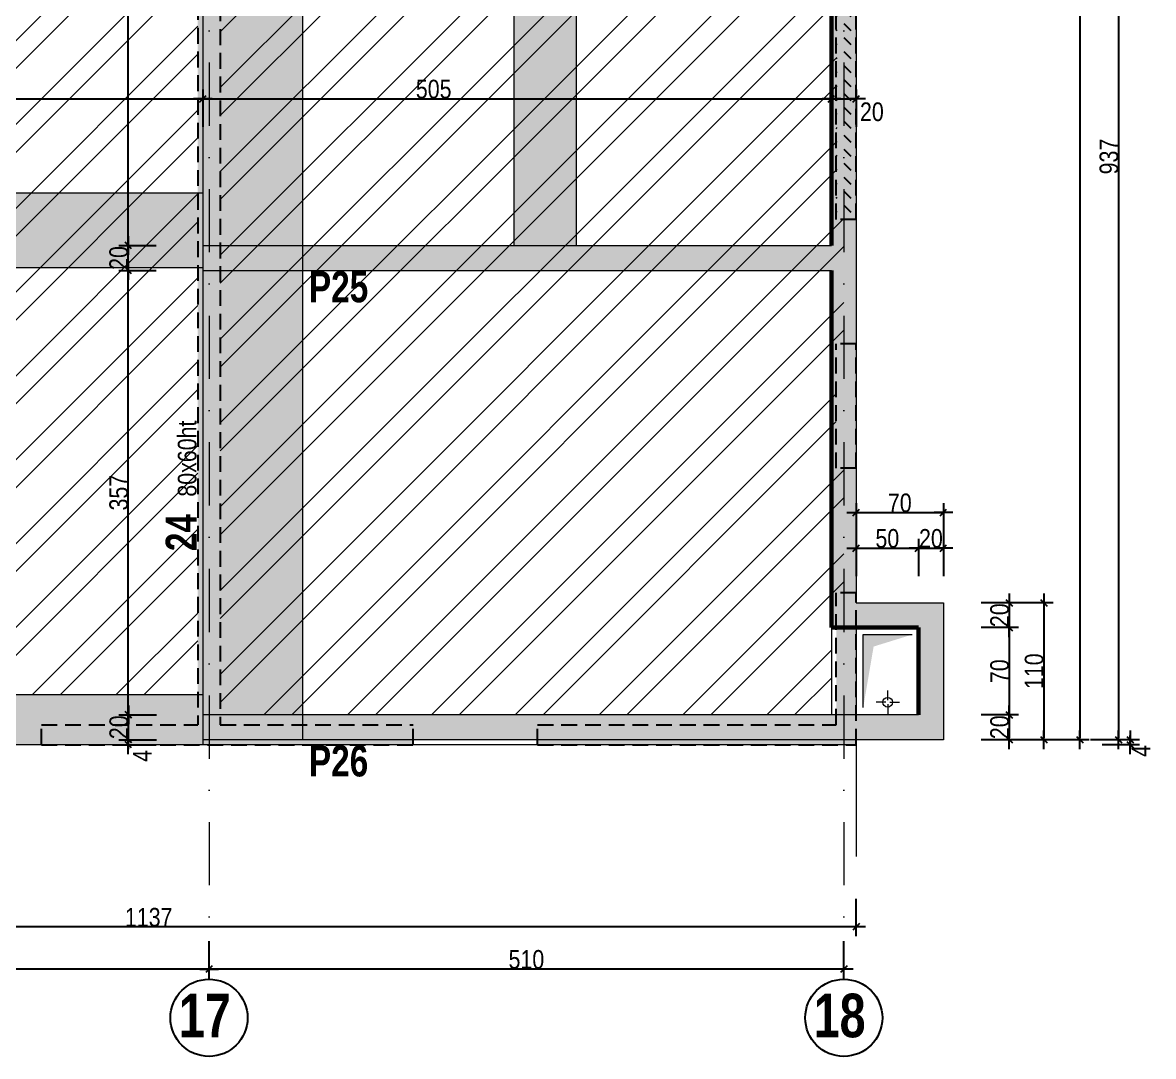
# Model space of a CAD drawing. Header units: centimetres. Extents: x 27441 to 36330, y -3271 to 929.
# Drawn here: x 35355 to 36264, y -2849 to -2018 of the extents above; entities that cross this region are included whole.
import ezdxf
from ezdxf.enums import TextEntityAlignment as Align

# ---------------------------------------------------------------- set-up
doc = ezdxf.new("R2010")
doc.units = ezdxf.units.CM
doc.header["$PDMODE"] = 1
doc.header["$PDSIZE"] = -2
doc.linetypes.add('CACHEX2', pattern=[19.05, 12.7, -6.35])
doc.linetypes.add('TIRETPTX2', pattern=[50.8, 25.4, -12.7, 0, -12.7])
for name, color, linetype in [('01_cote_gen', 4, 'Continuous'), ('01_linteaux', 2, 'Continuous'), ('01_murs_sup', 2, 'CACHEX2'), ('01_poch_BN', 9, 'Continuous'), ('01_poch_murs', 253, 'Continuous'), ('01_poch_poteaux', 250, 'Continuous'), ('01_texte', 230, 'Continuous'), ('AA_COTES', 2, 'Continuous')]:
    doc.layers.add(name, color=color, linetype=linetype)
doc.layers.add('01_murs_coup', color=5, linetype='Continuous', lineweight=60)
doc.layers.add('01_tram_axes', color=2, linetype='TIRETPTX2', lineweight=9)
doc.styles.add('ARIAL NA', font='ARIALN.TTF')
doc.styles.add('impact', font='impact.ttf')
doc.styles.add('STYLE2', font='ARIALN.TTF')
doc.dimstyles.new('JB50', dxfattribs={"dimscale": 0.1, "dimtxt": 150, "dimasz": 15, "dimexe": 0.1, "dimexo": 0.1, "dimgap": 0.09, "dimtad": 1, "dimdec": 1, "dimdsep": 46, "dimtxsty": 'STYLE2', "dimblk1": 'BOND_G', "dimblk2": 'BOND_D', "dimsah": 1, "dimcen": 1.5, "dimdle": 0.01, "dimse1": 1, "dimse2": 1, "dimclrd": 4, "dimclre": 2, "dimclrt": 6, "dimazin": 2, "dimtfac": 2.333333, "dimtdec": 1, "dimtix": 1, "dimtmove": 2, "dimatfit": 3, "dimldrblk": 'BOND_G', "dimfxl": 1, "dimtolj": 1, "dimtzin": 0, "dimarcsym": 0})
pattern_1 = [(135, (12346.688, -5044.477), (-11.2253202, 9e-16), [7.9375, -7.9375])]

# ---------------------------------------------------------------- blocks, each defined once
blk = doc.blocks.new('BOND_G')
at = {"layer": 'AA_COTES', "color": 0}
for p, q in [((0, -5), (0, 15)), ((5, 0), (-5, 0)), ((1.77, 1.77), (-1.77, -1.77))]:
    blk.add_line(p, q, dxfattribs=at)
blk = doc.blocks.new('BOND_D')
at = {"layer": 'AA_COTES', "color": 0}
for p, q in [((5, 0), (-5, 0)), ((-1.77, -1.77), (1.77, 1.77)), ((0, 5), (0, -15))]:
    blk.add_line(p, q, dxfattribs=at)
blk = doc.blocks.new('*D829')
at = {"layer": '01_cote_gen', "color": 4, "lineweight": -2, "transparency": 16777216}
blk.add_line((34914.48, -2079.45), (35498.43, -2079.45), dxfattribs=at)
at = {"layer": 'Defpoints', "color": 0, "lineweight": 0, "transparency": 16777216}
for p in [(35499.93, -1944.11), (34912.98, -2051.3), (35499.93, -2079.45)]:
    blk.add_point(p, dxfattribs=at)
at = {"layer": '01_cote_gen', "color": 4, "lineweight": -2, "transparency": 16777216, "xscale": 1.5, "yscale": 1.5, "zscale": 1.5, "rotation": 180}
blk.add_blockref('BOND_G', (34912.98, -2079.45), dxfattribs=at)
at = {"layer": '01_cote_gen', "color": 4, "lineweight": -2, "transparency": 16777216, "xscale": 1.5, "yscale": 1.5, "zscale": 1.5}
blk.add_blockref('BOND_D', (35499.93, -2079.45), dxfattribs=at)
at = {"layer": '01_cote_gen', "color": 6, "lineweight": 0, "transparency": 16777216, "insert": (35206.45, -2071.78), "char_height": 15, "attachment_point": 5, "style": 'STYLE2'}
blk.add_mtext('\\A1;587', dxfattribs=at)
blk = doc.blocks.new('*D830')
at = {"layer": '01_cote_gen', "color": 4, "lineweight": -2, "transparency": 16777216}
blk.add_line((35501.43, -2079.45), (36003.43, -2079.45), dxfattribs=at)
at = {"layer": 'Defpoints', "color": 0, "lineweight": 0, "transparency": 16777216}
for p in [(35499.93, -2051.3), (36004.93, -2065.54), (36004.93, -2079.45)]:
    blk.add_point(p, dxfattribs=at)
at = {"layer": '01_cote_gen', "color": 4, "lineweight": -2, "transparency": 16777216, "xscale": 1.5, "yscale": 1.5, "zscale": 1.5, "rotation": 180}
blk.add_blockref('BOND_G', (35499.93, -2079.45), dxfattribs=at)
at = {"layer": '01_cote_gen', "color": 4, "lineweight": -2, "transparency": 16777216, "xscale": 1.5, "yscale": 1.5, "zscale": 1.5}
blk.add_blockref('BOND_D', (36004.93, -2079.45), dxfattribs=at)
at = {"layer": '01_cote_gen', "color": 6, "lineweight": 0, "transparency": 16777216, "insert": (35685.43, -2071.78), "char_height": 15, "attachment_point": 5, "style": 'STYLE2'}
blk.add_mtext('\\A1;505', dxfattribs=at)
blk = doc.blocks.new('*D831')
at = {"layer": '01_cote_gen', "color": 4, "lineweight": -2, "transparency": 16777216}
blk.add_line((36006.43, -2079.45), (36023.43, -2079.45), dxfattribs=at)
at = {"layer": 'Defpoints', "color": 0, "lineweight": 0, "transparency": 16777216}
for p in [(36024.93, -2079.45), (36004.93, -2091.22), (36024.93, -2091.22)]:
    blk.add_point(p, dxfattribs=at)
at = {"layer": '01_cote_gen', "color": 4, "lineweight": -2, "transparency": 16777216, "xscale": 1.5, "yscale": 1.5, "zscale": 1.5, "rotation": 180}
blk.add_blockref('BOND_G', (36004.93, -2079.45), dxfattribs=at)
at = {"layer": '01_cote_gen', "color": 4, "lineweight": -2, "transparency": 16777216, "xscale": 1.5, "yscale": 1.5, "zscale": 1.5}
blk.add_blockref('BOND_D', (36024.93, -2079.45), dxfattribs=at)
at = {"layer": '01_cote_gen', "color": 6, "lineweight": 0, "transparency": 16777216, "insert": (36037.49, -2090), "char_height": 15, "attachment_point": 5, "style": 'STYLE2'}
blk.add_mtext('\\A1;20', dxfattribs=at)
blk = doc.blocks.new('*D1177')
at = {"layer": '01_cote_gen', "color": 4, "lineweight": -2, "transparency": 16777216}
blk.add_line((35440.18, -2592.86), (35440.18, -2575.86), dxfattribs=at)
at = {"layer": 'Defpoints', "color": 0, "lineweight": 0, "transparency": 16777216}
for p in [(35440.18, -2574.36), (35716.72, -2574.36), (35716.72, -2594.36)]:
    blk.add_point(p, dxfattribs=at)
at = {"layer": '01_cote_gen', "color": 4, "lineweight": -2, "transparency": 16777216, "xscale": 1.5, "yscale": 1.5, "zscale": 1.5}
for name, p, rotation in [('BOND_D', (35440.18, -2574.36), 90), ('BOND_G', (35440.18, -2594.36), 270)]:
    blk.add_blockref(name, p, dxfattribs=dict(at, rotation=rotation))
at = {"layer": '01_cote_gen', "color": 6, "lineweight": 0, "transparency": 16777216, "insert": (35432.51, -2584.36), "char_height": 15, "attachment_point": 5, "rotation": 90, "style": 'STYLE2'}
blk.add_mtext('\\A1;20', dxfattribs=at)
blk = doc.blocks.new('*D1178')
at = {"layer": '01_cote_gen', "color": 4, "lineweight": -2, "transparency": 16777216}
blk.add_line((35440.1, -2596.86), (35440.1, -2595.86), dxfattribs=at)
at = {"layer": 'Defpoints', "color": 0, "lineweight": 0, "transparency": 16777216}
for p in [(35440.1, -2594.36), (35681.18, -2594.36), (35681.18, -2598.36)]:
    blk.add_point(p, dxfattribs=at)
at = {"layer": '01_cote_gen', "color": 4, "lineweight": -2, "transparency": 16777216, "xscale": 1.5, "yscale": 1.5, "zscale": 1.5}
for name, p, rotation in [('BOND_D', (35440.1, -2594.36), 90), ('BOND_G', (35440.1, -2598.36), 270)]:
    blk.add_blockref(name, p, dxfattribs=dict(at, rotation=rotation))
at = {"layer": '01_cote_gen', "color": 6, "lineweight": 0, "transparency": 16777216, "insert": (35451.29, -2607.44), "char_height": 15, "attachment_point": 5, "rotation": 90, "style": 'STYLE2'}
blk.add_mtext('\\A1;4', dxfattribs=at)
blk = doc.blocks.new('*D1179')
at = {"layer": '01_cote_gen', "color": 4, "lineweight": -2, "transparency": 16777216}
blk.add_line((35440.1, -2572.86), (35440.1, -2218.86), dxfattribs=at)
at = {"layer": 'Defpoints', "color": 0, "lineweight": 0, "transparency": 16777216}
for p in [(35440.1, -2217.36), (35643.48, -2217.36), (35462.6, -2574.36)]:
    blk.add_point(p, dxfattribs=at)
at = {"layer": '01_cote_gen', "color": 4, "lineweight": -2, "transparency": 16777216, "xscale": 1.5, "yscale": 1.5, "zscale": 1.5}
for name, p, rotation in [('BOND_D', (35440.1, -2217.36), 90), ('BOND_G', (35440.1, -2574.36), 270)]:
    blk.add_blockref(name, p, dxfattribs=dict(at, rotation=rotation))
at = {"layer": '01_cote_gen', "color": 6, "lineweight": 0, "transparency": 16777216, "insert": (35432.44, -2395.86), "char_height": 15, "attachment_point": 5, "rotation": 90, "style": 'STYLE2'}
blk.add_mtext('\\A1;357', dxfattribs=at)
blk = doc.blocks.new('*D1180')
at = {"layer": '01_cote_gen', "color": 4, "lineweight": -2, "transparency": 16777216}
blk.add_line((35440.1, -2215.86), (35440.1, -2198.86), dxfattribs=at)
at = {"layer": 'Defpoints', "color": 0, "lineweight": 0, "transparency": 16777216}
for p in [(35440.1, -2197.36), (35679.76, -2197.36), (35679.76, -2217.36)]:
    blk.add_point(p, dxfattribs=at)
at = {"layer": '01_cote_gen', "color": 4, "lineweight": -2, "transparency": 16777216, "xscale": 1.5, "yscale": 1.5, "zscale": 1.5}
for name, p, rotation in [('BOND_D', (35440.1, -2197.36), 90), ('BOND_G', (35440.1, -2217.36), 270)]:
    blk.add_blockref(name, p, dxfattribs=dict(at, rotation=rotation))
at = {"layer": '01_cote_gen', "color": 6, "lineweight": 0, "transparency": 16777216, "insert": (35432.44, -2207.36), "char_height": 15, "attachment_point": 5, "rotation": 90, "style": 'STYLE2'}
blk.add_mtext('\\A1;20', dxfattribs=at)
blk = doc.blocks.new('*D1181')
at = {"layer": '01_cote_gen', "color": 4, "lineweight": -2, "transparency": 16777216}
blk.add_line((35440.1, -2195.86), (35440.1, -1672.86), dxfattribs=at)
at = {"layer": 'Defpoints', "color": 0, "lineweight": 0, "transparency": 16777216}
for p in [(35440.1, -1671.36), (35537.63, -1671.36), (35654.29, -2197.36)]:
    blk.add_point(p, dxfattribs=at)
at = {"layer": '01_cote_gen', "color": 4, "lineweight": -2, "transparency": 16777216, "xscale": 1.5, "yscale": 1.5, "zscale": 1.5}
for name, p, rotation in [('BOND_D', (35440.1, -1671.36), 90), ('BOND_G', (35440.1, -2197.36), 270)]:
    blk.add_blockref(name, p, dxfattribs=dict(at, rotation=rotation))
at = {"layer": '01_cote_gen', "color": 6, "lineweight": 0, "transparency": 16777216, "insert": (35431.41, -1903.03), "char_height": 15, "attachment_point": 5, "rotation": 90, "style": 'STYLE2'}
blk.add_mtext('\\A1;526', dxfattribs=at)
blk = doc.blocks.new('*D1191')
at = {"layer": '01_cote_gen', "color": 4, "lineweight": -2, "transparency": 16777216}
blk.add_line((36175.59, -2485.86), (36175.59, -2592.86), dxfattribs=at)
at = {"layer": 'Defpoints', "color": 0, "lineweight": 0, "transparency": 16777216}
for p in [(36095.13, -2484.36), (36095.13, -2594.36), (36175.59, -2594.36)]:
    blk.add_point(p, dxfattribs=at)
at = {"layer": '01_cote_gen', "color": 4, "lineweight": -2, "transparency": 16777216, "xscale": 1.5, "yscale": 1.5, "zscale": 1.5}
for name, p, rotation in [('BOND_G', (36175.59, -2484.36), 90), ('BOND_D', (36175.59, -2594.36), 270)]:
    blk.add_blockref(name, p, dxfattribs=dict(at, rotation=rotation))
at = {"layer": '01_cote_gen', "color": 6, "lineweight": 0, "transparency": 16777216, "insert": (36167.92, -2539.36), "char_height": 15, "attachment_point": 5, "rotation": 90, "style": 'STYLE2'}
blk.add_mtext('\\A1;110', dxfattribs=at)
blk = doc.blocks.new('*D1192')
at = {"layer": '01_cote_gen', "color": 4, "lineweight": -2, "transparency": 16777216}
blk.add_line((36147.88, -2485.86), (36147.88, -2502.86), dxfattribs=at)
at = {"layer": 'Defpoints', "color": 0, "lineweight": 0, "transparency": 16777216}
for p in [(36095.13, -2484.36), (36074.93, -2504.36), (36147.88, -2504.36)]:
    blk.add_point(p, dxfattribs=at)
at = {"layer": '01_cote_gen', "color": 4, "lineweight": -2, "transparency": 16777216, "xscale": 1.5, "yscale": 1.5, "zscale": 1.5}
for name, p, rotation in [('BOND_G', (36147.88, -2484.36), 90), ('BOND_D', (36147.88, -2504.36), 270)]:
    blk.add_blockref(name, p, dxfattribs=dict(at, rotation=rotation))
at = {"layer": '01_cote_gen', "color": 6, "lineweight": 0, "transparency": 16777216, "insert": (36140.21, -2494.36), "char_height": 15, "attachment_point": 5, "rotation": 90, "style": 'STYLE2'}
blk.add_mtext('\\A1;20', dxfattribs=at)
blk = doc.blocks.new('*D1193')
at = {"layer": '01_cote_gen', "color": 4, "lineweight": -2, "transparency": 16777216}
blk.add_line((36147.88, -2505.86), (36147.88, -2572.86), dxfattribs=at)
at = {"layer": 'Defpoints', "color": 0, "lineweight": 0, "transparency": 16777216}
for p in [(36125.38, -2504.36), (36074.93, -2574.36), (36147.88, -2574.36)]:
    blk.add_point(p, dxfattribs=at)
at = {"layer": '01_cote_gen', "color": 4, "lineweight": -2, "transparency": 16777216, "xscale": 1.5, "yscale": 1.5, "zscale": 1.5}
for name, p, rotation in [('BOND_G', (36147.88, -2504.36), 90), ('BOND_D', (36147.88, -2574.36), 270)]:
    blk.add_blockref(name, p, dxfattribs=dict(at, rotation=rotation))
at = {"layer": '01_cote_gen', "color": 6, "lineweight": 0, "transparency": 16777216, "insert": (36140.21, -2539.36), "char_height": 15, "attachment_point": 5, "rotation": 90, "style": 'STYLE2'}
blk.add_mtext('\\A1;70', dxfattribs=at)
blk = doc.blocks.new('*D1194')
at = {"layer": '01_cote_gen', "color": 4, "lineweight": -2, "transparency": 16777216}
blk.add_line((36147.88, -2575.86), (36147.88, -2592.86), dxfattribs=at)
at = {"layer": 'Defpoints', "color": 0, "lineweight": 0, "transparency": 16777216}
for p in [(36074.93, -2574.36), (36074.93, -2594.36), (36147.88, -2594.36)]:
    blk.add_point(p, dxfattribs=at)
at = {"layer": '01_cote_gen', "color": 4, "lineweight": -2, "transparency": 16777216, "xscale": 1.5, "yscale": 1.5, "zscale": 1.5}
for name, p, rotation in [('BOND_G', (36147.88, -2574.36), 90), ('BOND_D', (36147.88, -2594.36), 270)]:
    blk.add_blockref(name, p, dxfattribs=dict(at, rotation=rotation))
at = {"layer": '01_cote_gen', "color": 6, "lineweight": 0, "transparency": 16777216, "insert": (36140.21, -2584.36), "char_height": 15, "attachment_point": 5, "rotation": 90, "style": 'STYLE2'}
blk.add_mtext('\\A1;20', dxfattribs=at)
blk = doc.blocks.new('*D1195')
at = {"layer": '01_cote_gen', "color": 4, "lineweight": -2, "transparency": 16777216}
blk.add_line((36026.43, -2411.86), (36093.43, -2411.86), dxfattribs=at)
at = {"layer": 'Defpoints', "color": 0, "lineweight": 0, "transparency": 16777216}
for p in [(36094.93, -2411.86), (36024.93, -2439.8), (36094.93, -2484.36)]:
    blk.add_point(p, dxfattribs=at)
at = {"layer": '01_cote_gen', "color": 4, "lineweight": -2, "transparency": 16777216, "xscale": 1.5, "yscale": 1.5, "zscale": 1.5, "rotation": 180}
blk.add_blockref('BOND_G', (36024.93, -2411.86), dxfattribs=at)
at = {"layer": '01_cote_gen', "color": 4, "lineweight": -2, "transparency": 16777216, "xscale": 1.5, "yscale": 1.5, "zscale": 1.5}
blk.add_blockref('BOND_D', (36094.93, -2411.86), dxfattribs=at)
at = {"layer": '01_cote_gen', "color": 6, "lineweight": 0, "transparency": 16777216, "insert": (36059.93, -2404.19), "char_height": 15, "attachment_point": 5, "style": 'STYLE2'}
blk.add_mtext('\\A1;70', dxfattribs=at)
blk = doc.blocks.new('*D1196')
at = {"layer": '01_cote_gen', "color": 4, "lineweight": -2, "transparency": 16777216}
blk.add_line((36026.43, -2440.41), (36073.43, -2440.41), dxfattribs=at)
at = {"layer": 'Defpoints', "color": 0, "lineweight": 0, "transparency": 16777216}
for p in [(36074.93, -2440.41), (36024.93, -2445.26), (36074.93, -2504.36)]:
    blk.add_point(p, dxfattribs=at)
at = {"layer": '01_cote_gen', "color": 4, "lineweight": -2, "transparency": 16777216, "xscale": 1.5, "yscale": 1.5, "zscale": 1.5, "rotation": 180}
blk.add_blockref('BOND_G', (36024.93, -2440.41), dxfattribs=at)
at = {"layer": '01_cote_gen', "color": 4, "lineweight": -2, "transparency": 16777216, "xscale": 1.5, "yscale": 1.5, "zscale": 1.5}
blk.add_blockref('BOND_D', (36074.93, -2440.41), dxfattribs=at)
at = {"layer": '01_cote_gen', "color": 6, "lineweight": 0, "transparency": 16777216, "insert": (36049.93, -2432.74), "char_height": 15, "attachment_point": 5, "style": 'STYLE2'}
blk.add_mtext('\\A1;50', dxfattribs=at)
blk = doc.blocks.new('*D887')
at = {"layer": '01_cote_gen', "color": 4, "lineweight": -2, "transparency": 16777216}
blk.add_line((36076.43, -2440.41), (36093.43, -2440.41), dxfattribs=at)
at = {"layer": 'Defpoints', "color": 0, "lineweight": 0, "transparency": 16777216}
for p in [(36094.93, -2434.36), (36094.93, -2440.41), (36074.93, -2454.37)]:
    blk.add_point(p, dxfattribs=at)
at = {"layer": '01_cote_gen', "color": 4, "lineweight": -2, "transparency": 16777216, "xscale": 1.5, "yscale": 1.5, "zscale": 1.5, "rotation": 180}
blk.add_blockref('BOND_G', (36074.93, -2440.41), dxfattribs=at)
at = {"layer": '01_cote_gen', "color": 4, "lineweight": -2, "transparency": 16777216, "xscale": 1.5, "yscale": 1.5, "zscale": 1.5}
blk.add_blockref('BOND_D', (36094.93, -2440.41), dxfattribs=at)
at = {"layer": '01_cote_gen', "color": 6, "lineweight": 0, "transparency": 16777216, "insert": (36084.93, -2432.74), "char_height": 15, "attachment_point": 5, "style": 'STYLE2'}
blk.add_mtext('\\A1;20', dxfattribs=at)
blk = doc.blocks.new('*D1197')
at = {"layer": '01_cote_gen', "color": 4, "lineweight": -2, "transparency": 16777216}
blk.add_line((36204.62, -10.86), (36204.62, -2592.86), dxfattribs=at)
at = {"layer": 'Defpoints', "color": 0, "lineweight": 0, "transparency": 16777216}
for p in [(36200.23, -9.36), (36095.13, -2594.36), (36204.62, -2594.36)]:
    blk.add_point(p, dxfattribs=at)
at = {"layer": '01_cote_gen', "color": 4, "lineweight": -2, "transparency": 16777216, "xscale": 1.5, "yscale": 1.5, "zscale": 1.5}
for name, p, rotation in [('BOND_G', (36204.62, -9.36), 90), ('BOND_D', (36204.62, -2594.36), 270)]:
    blk.add_blockref(name, p, dxfattribs=dict(at, rotation=rotation))
at = {"layer": '01_cote_gen', "color": 6, "lineweight": 0, "transparency": 16777216, "insert": (36196.95, -1301.86), "char_height": 15, "attachment_point": 5, "rotation": 90, "style": 'STYLE2'}
blk.add_mtext('\\A1;2585', dxfattribs=at)
blk = doc.blocks.new('*D889')
at = {"layer": '01_cote_gen', "color": 4, "lineweight": -2, "transparency": 16777216}
blk.add_line((36245.04, -2595.86), (36245.04, -2596.86), dxfattribs=at)
at = {"layer": 'Defpoints', "color": 0, "lineweight": 0, "transparency": 16777216}
for p in [(36237.54, -2594.36), (36065.35, -2598.36), (36245.04, -2598.36)]:
    blk.add_point(p, dxfattribs=at)
at = {"layer": '01_cote_gen', "color": 4, "lineweight": -2, "transparency": 16777216, "xscale": 1.5, "yscale": 1.5, "zscale": 1.5}
for name, p, rotation in [('BOND_G', (36245.04, -2594.36), 90), ('BOND_D', (36245.04, -2598.36), 270)]:
    blk.add_blockref(name, p, dxfattribs=dict(at, rotation=rotation))
at = {"layer": '01_cote_gen', "color": 6, "lineweight": 0, "transparency": 16777216, "insert": (36253.84, -2603.44), "char_height": 15, "attachment_point": 5, "rotation": 90, "style": 'STYLE2'}
blk.add_mtext('\\A1;4', dxfattribs=at)
blk = doc.blocks.new('*D892')
at = {"layer": '01_cote_gen', "color": 4, "lineweight": -2, "transparency": 16777216}
blk.add_line((36235.7, -1658.86), (36235.7, -2592.86), dxfattribs=at)
at = {"layer": 'Defpoints', "color": 0, "lineweight": 0, "transparency": 16777216}
for p in [(36213.2, -1657.36), (36202.78, -2594.36), (36235.7, -2594.36)]:
    blk.add_point(p, dxfattribs=at)
at = {"layer": '01_cote_gen', "color": 4, "lineweight": -2, "transparency": 16777216, "xscale": 1.5, "yscale": 1.5, "zscale": 1.5}
for name, p, rotation in [('BOND_G', (36235.7, -1657.36), 90), ('BOND_D', (36235.7, -2594.36), 270)]:
    blk.add_blockref(name, p, dxfattribs=dict(at, rotation=rotation))
at = {"layer": '01_cote_gen', "color": 6, "lineweight": 0, "transparency": 16777216, "insert": (36228.04, -2125.86), "char_height": 15, "attachment_point": 5, "rotation": 90, "style": 'STYLE2'}
blk.add_mtext('\\A1;937', dxfattribs=at)
blk = doc.blocks.new('*D1211')
at = {"layer": '01_cote_gen', "color": 4, "lineweight": -2, "transparency": 16777216}
blk.add_line((36013.43, -2778.64), (35506.43, -2778.64), dxfattribs=at)
at = {"layer": 'Defpoints', "color": 0, "lineweight": 0, "transparency": 16777216}
for p in [(35504.93, -2775.21), (35504.93, -2778.64), (36014.93, -2775.21)]:
    blk.add_point(p, dxfattribs=at)
at = {"layer": '01_cote_gen', "color": 4, "lineweight": -2, "transparency": 16777216, "xscale": 1.5, "yscale": 1.5, "zscale": 1.5, "rotation": 180}
blk.add_blockref('BOND_D', (35504.93, -2778.64), dxfattribs=at)
at = {"layer": '01_cote_gen', "color": 4, "lineweight": -2, "transparency": 16777216, "xscale": 1.5, "yscale": 1.5, "zscale": 1.5}
blk.add_blockref('BOND_G', (36014.93, -2778.64), dxfattribs=at)
at = {"layer": '01_cote_gen', "color": 6, "lineweight": 0, "transparency": 16777216, "insert": (35759.93, -2770.97), "char_height": 15, "attachment_point": 5, "style": 'STYLE2'}
blk.add_mtext('\\A1;510', dxfattribs=at)
blk = doc.blocks.new('*D1212')
at = {"layer": '01_cote_gen', "color": 4, "lineweight": -2, "transparency": 16777216}
blk.add_line((35503.43, -2778.64), (34906.37, -2778.64), dxfattribs=at)
at = {"layer": 'Defpoints', "color": 0, "lineweight": 0, "transparency": 16777216}
for p in [(34904.87, -2766.61), (34904.87, -2778.64), (35504.93, -2775.21)]:
    blk.add_point(p, dxfattribs=at)
at = {"layer": '01_cote_gen', "color": 4, "lineweight": -2, "transparency": 16777216, "xscale": 1.5, "yscale": 1.5, "zscale": 1.5, "rotation": 180}
blk.add_blockref('BOND_D', (34904.87, -2778.64), dxfattribs=at)
at = {"layer": '01_cote_gen', "color": 4, "lineweight": -2, "transparency": 16777216, "xscale": 1.5, "yscale": 1.5, "zscale": 1.5}
blk.add_blockref('BOND_G', (35504.93, -2778.64), dxfattribs=at)
at = {"layer": '01_cote_gen', "color": 6, "lineweight": 0, "transparency": 16777216, "insert": (35204.9, -2770.97), "char_height": 15, "attachment_point": 5, "style": 'STYLE2'}
blk.add_mtext('\\A1;600.1', dxfattribs=at)
blk = doc.blocks.new('*D1225')
at = {"layer": '01_cote_gen', "color": 4, "lineweight": -2, "transparency": 16777216}
blk.add_line((36023.43, -2744.77), (34889.48, -2744.77), dxfattribs=at)
at = {"layer": 'Defpoints', "color": 0, "lineweight": 0, "transparency": 16777216}
for p in [(34887.98, -2688.18), (36024.93, -2688.18), (34887.98, -2744.77)]:
    blk.add_point(p, dxfattribs=at)
at = {"layer": '01_cote_gen', "color": 4, "lineweight": -2, "transparency": 16777216, "xscale": 1.5, "yscale": 1.5, "zscale": 1.5, "rotation": 180}
blk.add_blockref('BOND_D', (34887.98, -2744.77), dxfattribs=at)
at = {"layer": '01_cote_gen', "color": 4, "lineweight": -2, "transparency": 16777216, "xscale": 1.5, "yscale": 1.5, "zscale": 1.5}
blk.add_blockref('BOND_G', (36024.93, -2744.77), dxfattribs=at)
at = {"layer": '01_cote_gen', "color": 6, "lineweight": 0, "transparency": 16777216, "insert": (35456.45, -2737.1), "char_height": 15, "attachment_point": 5, "style": 'STYLE2'}
blk.add_mtext('\\A1;1137', dxfattribs=at)

msp = doc.modelspace()

# ---------------------------------------------------------------- hatches: boundary and pattern name
at = {"layer": '01_murs_sup'}
h = msp.add_hatch(dxfattribs=at)
h.set_pattern_fill('DASH', color=256, scale=2.5, angle=135)
h.set_pattern_definition(pattern_1)
h.paths.add_polyline_path([(35450.47, -1651.36), (34912.88, -1651.36), (34912.88, -1132.31), (34881.88, -1132.31), (34881.88, -1152.31), (34887.88, -1152.31), (34887.88, -1671.36), (34892.87, -1671.36), (34892.87, -1910.36), (34751.88, -1910.36), (34751.88, -1926.36), (34892.87, -1926.36), (34892.87, -1980.45), (34908.87, -1980.45), (34908.87, -1671.36), (35347.53, -1671.36), (35347.53, -1965.36), (35495.93, -1965.36), (35495.93, -2145.38), (35513.93, -2149.12), (35513.93, -1947.36), (35365.53, -1947.36), (35365.53, -1671.36), (35451.98, -1671.36)])
h.paths.add_polyline_path([(35513.93, -2149.12), (35495.93, -2145.38), (35495.93, -2582.26), (35370.31, -2582.26), (35370.31, -2598.26), (35668.93, -2598.26), (35668.93, -2582.26), (35513.93, -2582.26)])
h.paths.add_polyline_path([(35068.49, -2582.26), (34908.87, -2582.26), (34908.87, -2080.45), (34892.87, -2080.45), (34892.87, -2598.26), (35068.49, -2598.26)])
h.paths.add_polyline_path([(35235.88, -2175.36), (35152.93, -2175.36), (35152.93, -2195.36), (35235.88, -2195.36)])
h.paths.add_polyline_path([(35270.31, -2582.26), (35168.49, -2582.26), (35168.49, -2598.26), (35270.31, -2598.26)])
h.paths.add_polyline_path([(36024.93, -2476.32), (36008.93, -2476.32), (36008.93, -2582.26), (35768.93, -2582.26), (35768.93, -2598.26), (36024.93, -2598.26)])
h.paths.add_polyline_path([(36024.93, -2276.32), (36008.93, -2276.32), (36008.93, -2376.32), (36024.93, -2376.32)])
h = msp.add_hatch(dxfattribs=at)
h.set_pattern_fill('DASH', color=256, scale=2.5, angle=135)
h.set_pattern_definition(pattern_1)
h.paths.add_polyline_path([(36024.93, -1876.32), (36008.93, -1876.32), (36008.93, -2176.32), (36024.93, -2176.32)])
at = {"layer": '01_poch_BN', "lineweight": 0}
h = msp.add_hatch(color=256, dxfattribs=at)
h.dxf.hatch_style = 1
h.paths.add_polyline_path([(35579.93, -1127.36), (35499.93, -1127.36), (35499.93, -1653.36), (35579.86, -1653.36), (35579.86, -1651.37)])
h.paths.add_polyline_path([(35579.93, -2197.36), (35499.93, -2197.36), (35499.93, -1671.36), (35579.93, -1671.36)])
h.paths.add_polyline_path([(35579.93, -2217.36), (35499.93, -2217.36), (35499.93, -2574.36), (35579.93, -2574.36)])
h = msp.add_hatch(color=256, dxfattribs=at)
h.dxf.hatch_style = 1
h.paths.add_polyline_path([(35799.93, -1671.36), (35749.93, -1671.36), (35749.93, -1922.18), (35753.93, -1922.18), (35753.93, -1978.22), (35749.93, -1978.22), (35749.93, -2197.36), (35799.93, -2197.36)])
h = msp.add_hatch(color=256, dxfattribs=at)
h.dxf.hatch_style = 1
h.paths.add_polyline_path([(35499.93, -1926.36), (34912.98, -1926.36), (34912.98, -1986.36), (35499.93, -1986.36)])
h.paths.add_polyline_path([(35499.93, -2155.36), (34912.98, -2155.36), (34912.98, -2215.36), (35499.93, -2215.36), (35499.93, -2197.36)])
h.paths.add_polyline_path([(35499.93, -2574.36), (35499.93, -2558.36), (34912.98, -2558.36), (34912.98, -2598.36), (35499.93, -2598.36), (35499.93, -2594.36)])
at = {"layer": '01_poch_murs', "lineweight": 0}
h = msp.add_hatch(color=256, dxfattribs=at)
h.dxf.hatch_style = 1
h.paths.add_polyline_path([(36024.93, 557.66), (35261.5, 561.3), (33876.96, 560.81), (33876.97, 535.81), (35261.45, 536.3), (36005.39, 532.75), (36005.26, 506.64), (36074.93, 506.64), (36074.93, 436.64), (36004.93, 436.64), (36004.93, -9.36), (35499.93, -9.36), (35499.93, -29.36), (36004.93, -29.36), (36004.93, -229.36), (35579.93, -229.36), (35579.93, -249.36), (36004.93, -249.36), (36004.93, -509.36), (35579.93, -509.36), (35579.93, -529.36), (36004.93, -529.36), (36004.93, -1107.36), (35579.93, -1107.36), (35579.93, -1127.36), (36004.93, -1127.36), (36004.93, -1653.36), (35579.86, -1653.36), (35579.86, -1671.36), (35616.93, -1671.36), (35616.93, -1671.36), (35698.93, -1671.36), (36004.93, -1671.36), (36004.93, -2197.36), (35579.93, -2197.36), (35579.93, -2217.36), (36004.93, -2217.36), (36004.93, -2504.36), (36074.93, -2504.36), (36074.93, -2574.36), (35579.93, -2574.36), (35579.93, -2594.36), (36095.13, -2594.36), (36095.13, -2484.36), (36024.93, -2484.36), (36024.93, 416.64), (36094.93, 416.64), (36094.93, 526.66), (36024.93, 526.66)])
h = msp.add_hatch(dxfattribs=at)
h.set_pattern_fill('ANSI32', color=256, scale=5)
h.set_pattern_definition([(45, (0, -4918.75), (-33.67596, 33.67596), []), (45, (22.45, -4918.75), (-33.67596, 33.67596), [])])
h.paths.add_polyline_path([(35499.93, -1671.36), (35365.53, -1671.36), (35365.53, -1926.36), (35499.93, -1926.36)])
h.paths.add_polyline_path([(35365.53, -1671.36), (35499.93, -1671.36), (35499.93, -1657.36), (34912.98, -1657.36), (34912.98, -1671.36), (35347.53, -1671.36), (35347.53, -1926.36), (35365.53, -1926.36)])
h.paths.add_polyline_path([(35504.93, -1671.36), (35504.93, -1947.36), (35513.93, -1947.36), (35513.93, -2217.36), (36004.93, -2217.36), (36004.93, -2504.36), (36008.93, -2504.36), (36008.93, -2476.42), (36014.93, -2476.42), (36014.93, -2376.32), (36008.93, -2376.32), (36008.93, -2276.32), (36014.93, -2276.32), (36014.93, -2176.32), (36008.93, -2176.32), (36008.93, -1876.32), (36014.93, -1876.32), (36014.93, -1776.32), (36008.93, -1776.32), (36008.93, -1671.36), (36000.15, -1671.36)])
h.paths.add_polyline_path([(35716.93, -1922.18), (35753.93, -1922.18), (35753.93, -1978.22), (35787.93, -1978.22), (35787.93, -1998.22), (35707.93, -1998.22), (35707.93, -1978.22), (35716.93, -1978.22)], flags=16)
h.paths.add_polyline_path([(36004.93, -2217.36), (35579.93, -2217.36), (35579.93, -2574.36), (36004.93, -2574.36), (36004.93, -2504.36)])
h.paths.add_polyline_path([(35495.93, -2215.36), (34912.98, -2215.36), (34912.98, -2558.36), (35495.93, -2558.36)])
h.paths.add_polyline_path([(35495.93, -2155.36), (34912.98, -2155.36), (34912.98, -2215.36), (35495.93, -2215.36)])
h.paths.add_polyline_path([(35235.88, -2195.36), (35152.93, -2195.36), (35152.93, -2175.36), (35235.88, -2175.36)], flags=16)
h.paths.add_polyline_path([(35347.53, -1926.36), (34912.98, -1926.36), (34912.98, -1986.36), (35495.93, -1986.36), (35495.93, -1965.36), (35347.53, -1965.36)])
h.paths.add_polyline_path([(35495.93, -1986.36), (34912.98, -1986.36), (34912.98, -2155.36), (35495.93, -2155.36)])
h.paths.add_polyline_path([(35499.93, -1926.36), (35365.53, -1926.36), (35365.53, -1947.36), (35499.93, -1947.36)], flags=17)
h.paths.add_polyline_path([(35499.93, -1947.36), (35365.53, -1947.36), (35365.53, -1926.36), (35347.53, -1926.36), (35347.53, -1965.36), (35495.93, -1965.36), (35495.93, -1986.36), (35499.93, -1986.36)])
h.paths.add_polyline_path([(35579.93, -2217.36), (35513.93, -2217.36), (35513.93, -2574.36), (35579.93, -2574.36)])
h.paths.add_polyline_path([(36004.93, -1385.36), (35799.93, -1385.36), (35799.93, -1651.36), (36004.93, -1651.36)])
h.paths.add_polyline_path([(35749.93, -1385.36), (35579.93, -1385.36), (35579.93, -1651.36), (35701.93, -1651.36), (35701.93, -1582.36), (35732.98, -1582.36), (35732.98, -1593.26), (35749.93, -1593.26)])
h.paths.add_polyline_path([(35799.93, -1176.32), (35749.93, -1176.32), (35749.93, -1385.36), (35799.93, -1385.36)])
h.paths.add_polyline_path([(35799.93, -1385.36), (35749.93, -1385.36), (35749.93, -1593.26), (35794.93, -1593.26), (35794.93, -1651.36), (35799.93, -1651.36)])
h.paths.add_polyline_path([(36004.93, -1127.36), (35799.93, -1127.36), (35799.93, -1156.32), (35814.93, -1156.32), (35814.93, -1176.32), (35799.93, -1176.32), (35799.93, -1385.36), (36004.93, -1385.36)])
h.paths.add_polyline_path([(35749.93, -1176.32), (35734.93, -1176.32), (35734.93, -1156.32), (35749.93, -1156.32), (35749.93, -1127.36), (35579.93, -1127.36), (35579.93, -1143.83), (35608.93, -1140.49), (35608.93, -1247.36), (35579.93, -1247.36), (35579.93, -1385.36), (35749.93, -1385.36)])
h.paths.add_polyline_path([(36004.93, -853.36), (35579.93, -853.36), (35579.93, -1107.36), (36004.93, -1107.36)], flags=17)
h.paths.add_polyline_path([(35775.07, -1048.62, -1), (35845.99, -1048.62, -1)], flags=16)
h.paths.add_polyline_path([(36008.93, -1076.32), (36014.93, -1076.32), (36014.93, -976.32), (36008.93, -976.32), (36008.93, -853.36), (36004.93, -853.36), (36004.93, -1107.36), (35579.93, -1107.36), (35579.93, -1127.36), (35749.93, -1127.36), (36004.93, -1127.36), (36004.93, -1385.36), (36008.93, -1385.36), (36008.93, -1276.32), (36014.93, -1276.32), (36014.93, -1176.32), (36008.93, -1176.32)])
h.paths.add_polyline_path([(36004.93, -833.36), (35579.93, -833.36), (35579.93, -853.36), (36004.93, -853.36)])
h.paths.add_polyline_path([(36004.93, -775.36), (35736.53, -775.36), (35736.53, -777.36), (35760.73, -777.36), (35760.73, -833.36), (36004.93, -833.36)])
h.paths.add_polyline_path([(35703.93, -775.36), (35579.93, -775.36), (35579.93, -833.36), (35703.93, -833.36)])
h.paths.add_polyline_path([(36004.93, -627.36), (35579.93, -627.36), (35579.93, -775.36), (35703.93, -775.36), (35703.93, -766.36), (35736.53, -766.36), (35736.53, -775.36), (36004.93, -775.36)])
h.paths.add_polyline_path([(36004.93, -529.36), (35579.93, -529.36), (35579.93, -627.36), (36004.93, -627.36)])
h.paths.add_polyline_path([(35738.53, -580.46), (35652.53, -580.46), (35652.53, -538.46), (35738.53, -538.46)], flags=16)
h.paths.add_polyline_path([(36008.93, -474.28), (36014.93, -474.28), (36014.93, -374.28), (36008.93, -374.28), (36008.93, -274.28), (36014.93, -274.28), (36014.93, -174.28), (36008.93, -174.28), (36008.93, -25.36), (35848.08, -25.36), (35848.08, -17.36), (35748.08, -17.36), (35748.08, -25.36), (35513.93, -25.36), (35513.93, -29.36), (36004.93, -29.36), (36004.93, -229.36), (35579.93, -229.36), (35579.93, -249.36), (36004.93, -249.36), (36004.93, -509.36), (35579.93, -509.36), (35579.93, -529.36), (35579.93, -529.36), (36004.93, -529.36), (36004.93, -627.36), (36008.93, -627.36)])
h.paths.add_polyline_path([(36004.93, -249.36), (35799.93, -249.36), (35799.93, -345.24), (35814.93, -345.24), (35814.93, -365.24), (35799.93, -365.24), (35799.93, -509.36), (36004.93, -509.36)], flags=17)
h.paths.add_polyline_path([(35799.93, -365.24), (35749.93, -365.24), (35749.93, -509.36), (35799.93, -509.36)], flags=17)
h.paths.add_polyline_path([(35749.93, -365.24), (35734.93, -365.24), (35734.93, -345.24), (35749.93, -345.24), (35749.93, -249.36), (35579.93, -249.36), (35579.93, -327.93), (35598.93, -325.85), (35598.93, -435.24), (35579.93, -435.24), (35579.93, -509.36), (35749.93, -509.36)], flags=17)
h.paths.add_polyline_path([(36004.93, -29.36), (35519.93, -29.36), (35519.93, -132.56), (35519.93, -229.36), (36004.93, -229.36)], flags=17)
h.paths.add_polyline_path([(35579.93, -627.36), (35513.93, -627.36), (35513.93, -775.36), (35579.93, -775.36)])
h.paths.add_polyline_path([(35579.93, -529.36), (35513.93, -529.36), (35513.93, -627.36), (35579.93, -627.36)])
h.paths.add_polyline_path([(35579.93, -775.36), (35513.93, -775.36), (35513.93, -833.36), (35579.93, -833.36)])
h.paths.add_polyline_path([(35579.93, -853.36), (35513.93, -853.36), (35513.93, -1107.36), (35579.93, -1107.36)])
h.paths.add_polyline_path([(35579.93, -1247.36), (35523.93, -1247.36), (35523.93, -1150.29), (35579.93, -1143.83), (35579.93, -1127.36), (35513.93, -1127.36), (35513.93, -1385.36), (35579.93, -1385.36)])
edge = h.paths.add_edge_path(flags=17)
edge.add_spline(control_points=[(35576.36, -1194.93), (35571.35, -1189.92), (35568.86, -1182.4)], knot_values=[0.5, 0.5, 0.5, 0.735705, 0.735705, 0.735705], degree=2, periodic=0)
edge.add_line((35568.86, -1182.4), (35523.93, -1204.86))
edge.add_line((35523.93, -1204.86), (35523.93, -1247.36))
edge.add_line((35523.93, -1247.36), (35576.36, -1194.93))
edge = h.paths.add_edge_path(flags=17)
edge.add_line((35566.43, -1162.36), (35523.93, -1162.36))
edge.add_line((35523.93, -1162.36), (35523.93, -1204.86))
edge.add_line((35523.93, -1204.86), (35568.86, -1182.4))
edge.add_spline(control_points=[(35568.86, -1182.4), (35566.06, -1173.96), (35566.43, -1162.36)], knot_values=[0.735705, 0.735705, 0.735705, 1, 1, 1], degree=2, periodic=0)
edge = h.paths.add_edge_path(flags=17)
edge.add_line((35566.43, -1145.39), (35523.93, -1150.29))
edge.add_line((35523.93, -1150.29), (35523.93, -1162.36))
edge.add_line((35523.93, -1162.36), (35566.43, -1162.36))
edge.add_spline(control_points=[(35566.43, -1162.36), (35566.43, -1153.88), (35566.43, -1145.39)], knot_values=[1, 1, 1, 1.101017, 1.101017, 1.101017], degree=2, periodic=0)
edge = h.paths.add_edge_path()
edge.add_line((35579.93, -1220.36), (35579.93, -1197.95))
edge.add_spline(control_points=[(35579.93, -1197.95), (35578.01, -1196.58), (35576.36, -1194.93)], knot_values=[0.422463, 0.422463, 0.422463, 0.5, 0.5, 0.5], degree=2, periodic=0)
edge.add_line((35576.23, -1195.07), (35523.93, -1247.36))
edge.add_line((35523.93, -1247.36), (35566.43, -1247.36))
edge.add_line((35566.43, -1247.36), (35579.93, -1220.36))
h.paths.add_polyline_path([(35579.93, -1385.36), (35513.93, -1385.36), (35513.93, -1651.36), (35528.16, -1651.36), (35579.93, -1651.36)])
h.paths.add_polyline_path([(35495.93, -89.36), (34904.87, -89.36), (34904.87, -525.36), (35495.93, -525.36), (35495.93, -417.36), (35410.93, -417.36), (35410.93, -346.45), (35495.93, -337.13)])
h.paths.add_polyline_path([(35495.93, -25.36), (35299.43, -25.36), (35299.43, -17.36), (35199.43, -17.36), (35199.43, -25.36), (35099.43, -25.36), (35099.43, -17.36), (34999.43, -17.36), (34999.43, -25.36), (34904.87, -25.36), (34904.87, -89.36), (35495.93, -89.36)])
h.paths.add_polyline_path([(34904.87, -25.36), (34784.97, -25.36), (34784.97, -89.36), (34904.87, -89.36)])
h.paths.add_polyline_path([(34904.87, -89.36), (34784.97, -89.36), (34784.97, -294.36), (34835.97, -294.36), (34835.97, -335.36), (34784.97, -335.36), (34784.97, -525.36), (34904.87, -525.36)])
h.paths.add_polyline_path([(35578.88, -562.17), (35639.24, -562.17), (35639.24, -523.95), (35578.88, -523.95)], flags=24)
h.paths.add_polyline_path([(35582.71, -282.17), (35639.24, -282.17), (35639.24, -243.95), (35582.71, -243.95)], flags=25)
h.paths.add_polyline_path([(35748.95, -479.62), (35748.95, -410.8), (35725.98, -410.8), (35725.98, -479.62)], flags=24)
h.paths.add_polyline_path([(35752.95, -513.09), (35752.95, -471.28), (35713.96, -471.28), (35713.96, -513.09)], flags=24)
h.paths.add_polyline_path([(35522.75, -1162.13), (35528.24, -1162.13), (35528.24, -1155.07), (35522.75, -1155.07)], flags=24)
h.paths.add_polyline_path([(35522.75, -1195.39), (35528.47, -1195.39), (35528.47, -1188.34), (35522.75, -1188.34)], flags=24)
h.paths.add_polyline_path([(35522.75, -1233.18), (35528.24, -1233.18), (35528.24, -1226.12), (35522.75, -1226.12)], flags=24)
h.paths.add_polyline_path([(35555.25, -1247.13), (35560.74, -1247.13), (35560.74, -1240.07), (35555.25, -1240.07)], flags=24)
h.paths.add_polyline_path([(35498.95, -480.29), (35498.95, -411.48), (35475.98, -411.48), (35475.98, -480.29)], flags=9)
h.paths.add_polyline_path([(35502.92, -521.76), (35502.92, -476), (35463.99, -476), (35463.99, -521.76)], flags=9)
h.paths.add_polyline_path([(34783.64, -442.33), (34810.25, -442.33), (34810.25, -411.1), (34783.64, -411.1)], flags=9)
at = {"layer": '01_poch_poteaux', "lineweight": 0}
h = msp.add_hatch(color=256, dxfattribs=at)
h.dxf.hatch_style = 1
h.paths.add_polyline_path([(35579.93, -2197.36), (35499.93, -2197.36), (35499.93, -2217.36), (35579.93, -2217.36)])
h = msp.add_hatch(color=256, dxfattribs=at)
h.dxf.hatch_style = 1
h.paths.add_polyline_path([(35579.93, -2574.36), (35499.93, -2574.36), (35499.93, -2594.36), (35579.93, -2594.36)])

# ---------------------------------------------------------------- linework, layer by layer
at = {"layer": '01_cote_gen', "lineweight": 0}
msp.add_line((36024.93, -2598.36), (36024.93, -2688.18), dxfattribs=at)
at = {"layer": '01_linteaux', "lineweight": 0}
for p, q in [((35499.93, -1671.36), (35499.93, -2197.36)), ((35579.93, -1671.36), (35579.93, -2197.36)), ((35749.93, -1671.36), (35749.93, -2197.36)), ((35799.93, -1671.36), (35799.93, -2197.36)), ((35499.93, -2155.36), (34912.98, -2155.36)), ((35499.93, -2215.36), (34912.98, -2215.36)), ((35499.93, -2217.36), (35499.93, -2574.36)), ((35579.93, -2217.36), (35579.93, -2574.36)), ((36004.93, -2504.36), (36004.93, -2574.36)), ((36024.93, -2504.36), (36024.93, -2574.36)), ((36030.54, -2568.52), (36030.54, -2509.97)), ((36030.54, -2509.97), (36069.75, -2509.97)), ((35499.93, -2558.36), (34912.98, -2558.36)), ((35499.93, -2594.36), (35499.93, -2598.36)), ((35499.93, -2598.36), (34912.98, -2598.36)), ((36024.93, -2598.36), (35499.93, -2598.36))]:
    msp.add_line(p, q, dxfattribs=at)
for points in [[(36030.54, -2568.52), (36030.54, -2509.97), (36038.91, -2519.53)], [(36030.54, -2509.97), (36069.75, -2509.97), (36038.91, -2519.53)]]:
    msp.add_solid(points, dxfattribs=at)
at = {"layer": '01_murs_coup', "lineweight": 18}
for p, q in [((36024.93, 416.64), (36024.93, -2484.36)), ((35499.93, -2197.36), (36004.93, -2197.36)), ((35499.93, -2217.36), (36004.93, -2217.36)), ((36024.93, -2484.36), (36095.13, -2484.36)), ((36095.13, -2484.36), (36095.13, -2594.36)), ((36074.93, -2504.36), (36074.93, -2574.36)), ((36050.25, -2562.69), (36050.25, -2554.88)), ((36048.68, -2564.25), (36040.87, -2564.25)), ((36050.25, -2565.81), (36050.25, -2573.63)), ((36051.81, -2564.25), (36059.62, -2564.25)), ((36074.93, -2574.36), (35499.93, -2574.36)), ((36095.13, -2594.36), (35499.93, -2594.36))]:
    msp.add_line(p, q, dxfattribs=at)
at = {"layer": '01_murs_coup'}
for p, q in [((36004.93, -1671.36), (36004.93, -2197.36)), ((36004.93, -2217.36), (36004.93, -2504.36)), ((36004.93, -2504.36), (36074.93, -2504.36)), ((36074.93, -2504.36), (36074.93, -2574.36))]:
    msp.add_line(p, q, dxfattribs=at)
at = {"layer": '01_murs_coup', "lineweight": 0}
msp.add_line((35499.93, -2197.36), (35499.93, -2217.36), dxfattribs=at)
at = {"layer": '01_murs_coup', "lineweight": 5}
for p, q in [((36024.93, -2484.36), (36095.13, -2484.36)), ((36095.13, -2484.36), (36095.13, -2594.36)), ((35499.93, -2574.36), (35499.93, -2594.36)), ((36074.93, -2574.36), (35499.93, -2574.36)), ((36095.13, -2594.36), (35499.93, -2594.36))]:
    msp.add_line(p, q, dxfattribs=at)
at = {"layer": '01_murs_coup', "lineweight": 18}
msp.add_circle((36050.25, -2564.25), 3.91, dxfattribs=at)
at = {"layer": '01_murs_sup'}
for p, q in [((36008.93, -2176.32), (36008.93, -1876.32)), ((36024.93, -2176.32), (36024.93, -1876.32)), ((35513.93, -1947.36), (35513.93, -2582.36)), ((35495.93, -1965.36), (35495.93, -2582.36)), ((36024.93, -2176.32), (36008.93, -2176.32)), ((36008.93, -2376.32), (36008.93, -2276.32)), ((36024.93, -2276.32), (36008.93, -2276.32)), ((36024.93, -2376.32), (36024.93, -2276.32)), ((36024.93, -2376.32), (36024.93, -2276.32)), ((36024.93, -2376.32), (36008.93, -2376.32)), ((36008.93, -2582.36), (36008.93, -2476.42)), ((36024.93, -2476.42), (36008.93, -2476.42)), ((36024.93, -2598.36), (36024.93, -2476.42)), ((35370.31, -2582.36), (35495.93, -2582.36)), ((35370.31, -2582.36), (35495.93, -2582.36)), ((35370.31, -2598.36), (35370.31, -2582.36)), ((35513.93, -2582.36), (35668.93, -2582.36)), ((35513.93, -2582.36), (35668.93, -2582.36)), ((35668.93, -2598.36), (35668.93, -2582.36)), ((35768.93, -2582.36), (36008.93, -2582.36)), ((35768.93, -2582.36), (36008.93, -2582.36)), ((35768.93, -2598.36), (35768.93, -2582.36)), ((35370.31, -2598.36), (35668.93, -2598.36)), ((35370.31, -2598.36), (35668.93, -2598.36)), ((35768.93, -2598.36), (36024.93, -2598.36)), ((35768.93, -2598.36), (36024.93, -2598.36))]:
    msp.add_line(p, q, dxfattribs=at)
at = {"layer": '01_poch_poteaux', "lineweight": 5}
for p, q in [((35579.93, -2197.36), (35579.93, -2217.36)), ((35579.93, -2574.36), (35579.93, -2594.36))]:
    msp.add_line(p, q, dxfattribs=at)
at = {"layer": '01_texte'}
for centre in [(35504.93, -2817.81), (36014.93, -2817.81)]:
    msp.add_circle(centre, 30.98, dxfattribs=at)
at = {"layer": '01_tram_axes', "ltscale": 2}
for p, q in [((35504.93, 797.29), (35504.93, -2786.83)), ((36014.93, 797.29), (36014.93, -2786.83))]:
    msp.add_line(p, q, dxfattribs=at)

# ---------------------------------------------------------------- texts
at = {"layer": '01_texte', "style": 'impact'}
for s, p in [('P25', (35632.87, -2250.47)), ('P26', (35632.87, -2631.37))]:
    msp.add_text(s, height=25, dxfattribs=at).set_placement(p, align=Align.BOTTOM_RIGHT)
at = {"layer": '01_texte', "style": 'ARIAL NA'}
msp.add_text('80x60ht', height=15, rotation=90, dxfattribs=at).set_placement((35494.87, -2399.12))
at = {"layer": '01_texte', "style": 'impact'}
msp.add_text('24', height=25, rotation=90, dxfattribs=at).set_placement((35502.63, -2413.06), align=Align.BOTTOM_RIGHT)
for s, p in [('18', (36011.59, -2815.92)), ('17', (35501.59, -2815.92))]:
    msp.add_text(s, height=35, dxfattribs=at).set_placement(p, align=Align.MIDDLE_CENTER)

# ---------------------------------------------------------------- dimensions: what is measured, and where the dimension line sits
at = {"layer": '01_cote_gen', "lineweight": 0}
for base, p1, p2, picture, middle in [((36204.62, -2594.36), (36200.23, -9.36), (36095.13, -2594.36), '*D1197', (36196.95, -1301.86)), ((36235.7, -2594.36), (36213.2, -1657.36), (36202.78, -2594.36), '*D892', (36228.04, -2125.86)), ((35440.1, -2197.36), (35679.76, -2217.36), (35679.76, -2197.36), '*D1180', (35432.44, -2207.36)), ((35440.1, -2217.36), (35462.6, -2574.36), (35643.48, -2217.36), '*D1179', (35432.44, -2395.86)), ((36147.88, -2504.36), (36095.13, -2484.36), (36074.93, -2504.36), '*D1192', (36140.21, -2494.36)), ((36175.59, -2594.36), (36095.13, -2484.36), (36095.13, -2594.36), '*D1191', (36167.92, -2539.36)), ((36147.88, -2574.36), (36125.38, -2504.36), (36074.93, -2574.36), '*D1193', (36140.21, -2539.36)), ((35440.18, -2574.36), (35716.72, -2594.36), (35716.72, -2574.36), '*D1177', (35432.51, -2584.36)), ((36147.88, -2594.36), (36074.93, -2574.36), (36074.93, -2594.36), '*D1194', (36140.21, -2584.36))]:
    dim = msp.add_linear_dim(base=base, p1=p1, p2=p2, angle=90, dimstyle='JB50', dxfattribs=at)
    dim.commit()
    dim.dimension.update_dxf_attribs({"geometry": picture, "text_midpoint": middle})
for base, p1, p2, picture, middle in [((35440.1, -1671.36), (35654.29, -2197.36), (35537.63, -1671.36), '*D1181', (35431.41, -1903.03)), ((35440.1, -2594.36), (35681.18, -2598.36), (35681.18, -2594.36), '*D1178', (35451.29, -2607.44)), ((36245.04, -2598.36), (36237.54, -2594.36), (36065.35, -2598.36), '*D889', (36253.84, -2603.44))]:
    dim = msp.add_linear_dim(base=base, p1=p1, p2=p2, angle=90, dimstyle='JB50', dxfattribs=at)
    dim.commit()
    dim.dimension.update_dxf_attribs({"geometry": picture, "text_midpoint": middle, "dimtype": 160})
for base, p1, p2, picture, middle in [((35499.9299, -2079.445), (34912.9764, -2051.3007), (35499.9299, -1944.1137), '*D829', (35206.4532, -2071.7774)), ((36094.93, -2411.86), (36024.93, -2439.8), (36094.93, -2484.36), '*D1195', (36059.93, -2404.19)), ((36074.93, -2440.41), (36024.93, -2445.26), (36074.93, -2504.36), '*D1196', (36049.93, -2432.74)), ((36094.93, -2440.41), (36074.93, -2454.37), (36094.93, -2434.36), '*D887', (36084.93, -2432.74)), ((34887.9764, -2744.7699), (36024.9299, -2688.1776), (34887.9764, -2688.1776), '*D1225', (35456.4532, -2737.1023)), ((34904.87, -2778.64), (35504.93, -2775.21), (34904.87, -2766.61), '*D1212', (35204.9, -2770.97)), ((35504.93, -2778.64), (36014.93, -2775.21), (35504.93, -2775.21), '*D1211', (35759.93, -2770.97))]:
    dim = msp.add_linear_dim(base=base, p1=p1, p2=p2, dimstyle='JB50', dxfattribs=at)
    dim.commit()
    dim.dimension.update_dxf_attribs({"geometry": picture, "text_midpoint": middle})
for base, p1, p2, picture, middle in [((36004.93, -2079.45), (35499.93, -2051.3), (36004.93, -2065.54), '*D830', (35685.43, -2071.78)), ((36024.93, -2079.45), (36004.93, -2091.22), (36024.93, -2091.22), '*D831', (36037.49, -2090))]:
    dim = msp.add_linear_dim(base=base, p1=p1, p2=p2, dimstyle='JB50', dxfattribs=at)
    dim.commit()
    dim.dimension.update_dxf_attribs({"geometry": picture, "text_midpoint": middle, "dimtype": 160})

doc.saveas('drawing.dxf')
